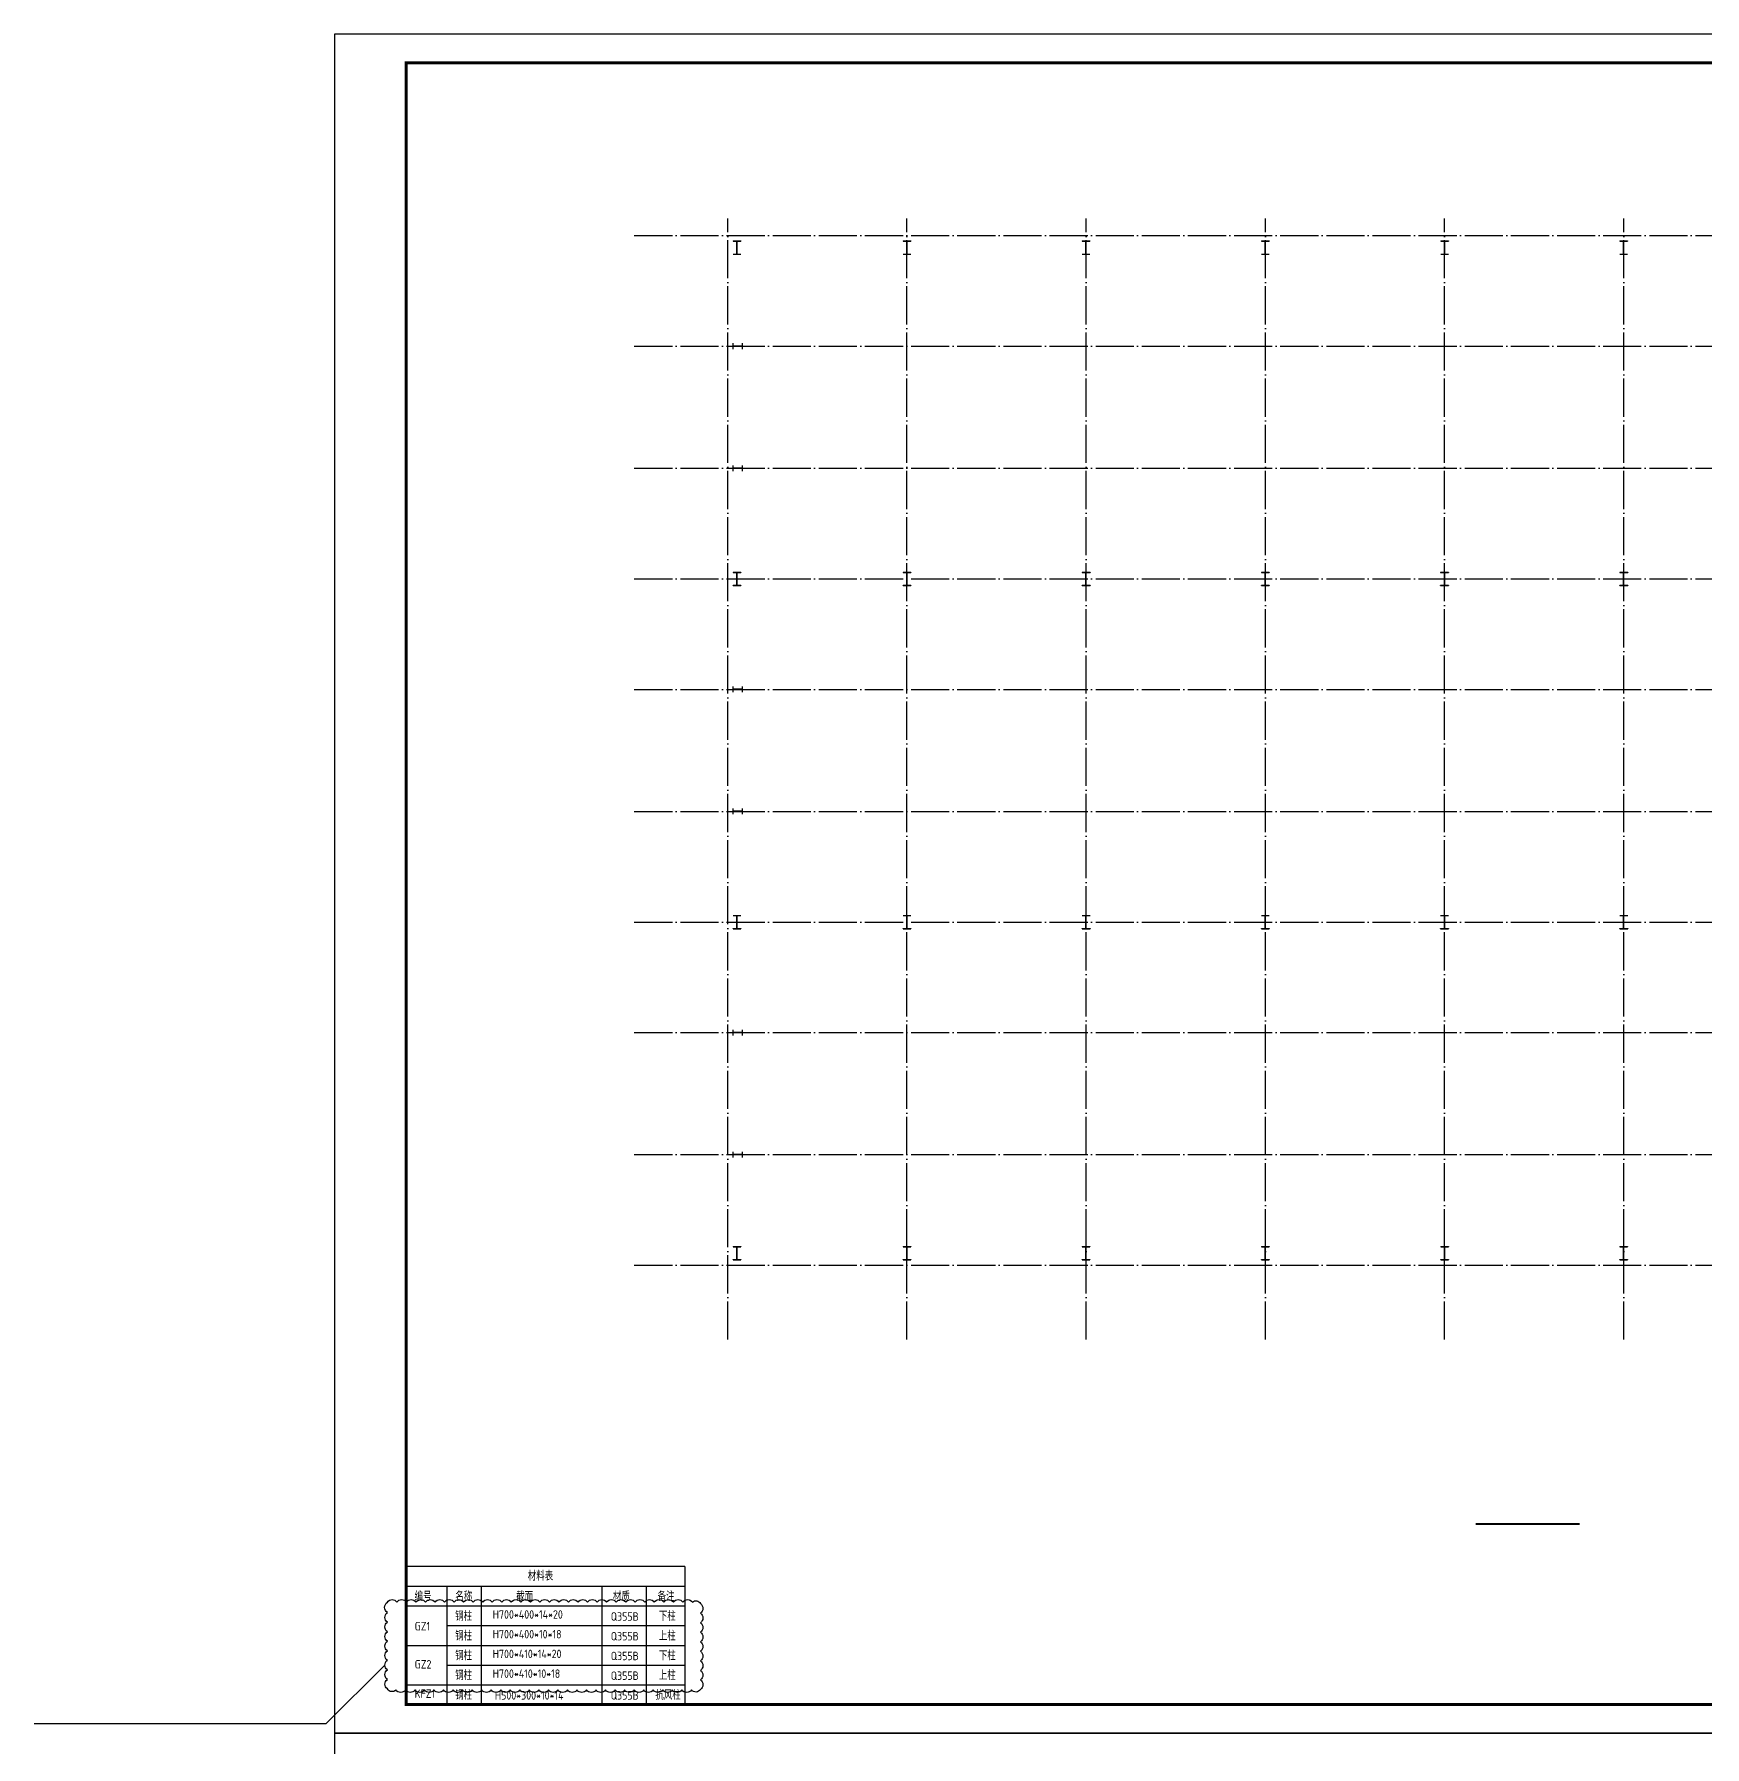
# Model space of a CAD drawing. Extents: x 95752 to 843522, y -411933 to 75567.
# Drawn here: x 272169 to 359790, y -14245 to 75567 of the extents above; entities that cross this region are included whole.
import ezdxf

# ---------------------------------------------------------------- set-up
doc = ezdxf.new("R2010")
doc.units = 0
doc.header["$LTSCALE"] = 1000
doc.header["$MEASUREMENT"] = 0
doc.linetypes.add('DOTE', pattern=[2.42, 2, -0.2, 0.02, -0.2])
for name, color, linetype in [('C-粗线', 51, 'Continuous'), ('DIM_SYMB', 3, 'Continuous'), ('DOTE', 1, 'Continuous'), ('PUB_TAB', 7, 'Continuous'), ('PUB_TEXT', 7, 'Continuous'), ('PUB_TITLE', 4, 'Continuous'), ('修改说明', 190, 'Continuous')]:
    doc.layers.add(name, color=color, linetype=linetype)
doc.styles.get("Standard").update_dxf_attribs({"font": 'gbenor.shx', "bigfont": 'gbcbig.shx'})

# ---------------------------------------------------------------- blocks, each defined once
blk = doc.blocks.new('钢柱模板')
at = {"layer": 'C-粗线', "color": 6}
for p, q in [((-219552, -203263), (-219552, -203275)), ((-219552, -203263), (-219152, -203263)), ((-219552, -203263), (-219552, -203275)), ((-219552, -203263), (-219152, -203263)), ((-219552, -203275), (-219152, -203275)), ((-219552, -203275), (-219152, -203275)), ((-219361, -203283), (-219369, -203275)), ((-219361, -203283), (-219369, -203275)), ((-219361, -203951), (-219361, -203275)), ((-219361, -203951), (-219361, -203275)), ((-219343, -203283), (-219335, -203275)), ((-219343, -203951), (-219343, -203275)), ((-219343, -203283), (-219335, -203275)), ((-219343, -203951), (-219343, -203275)), ((-219152, -203263), (-219152, -203275)), ((-219152, -203263), (-219152, -203275)), ((-210632, -203263), (-210632, -203275)), ((-210632, -203263), (-210232, -203263)), ((-210632, -203263), (-210632, -203275)), ((-210632, -203263), (-210232, -203263)), ((-210632, -203275), (-210232, -203275)), ((-210632, -203275), (-210232, -203275)), ((-210441, -203283), (-210449, -203275)), ((-210441, -203283), (-210449, -203275)), ((-210441, -203951), (-210441, -203275)), ((-210441, -203951), (-210441, -203275)), ((-210423, -203283), (-210415, -203275)), ((-210423, -203951), (-210423, -203275)), ((-210423, -203283), (-210415, -203275)), ((-210423, -203951), (-210423, -203275)), ((-210232, -203263), (-210232, -203275)), ((-210232, -203263), (-210232, -203275)), ((-201232, -203263), (-201232, -203275)), ((-201232, -203263), (-200832, -203263)), ((-201232, -203263), (-201232, -203275)), ((-201232, -203263), (-200832, -203263)), ((-201232, -203275), (-200832, -203275)), ((-201232, -203275), (-200832, -203275)), ((-201041, -203283), (-201049, -203275)), ((-201041, -203283), (-201049, -203275)), ((-201041, -203951), (-201041, -203275)), ((-201041, -203951), (-201041, -203275)), ((-201023, -203283), (-201015, -203275)), ((-201023, -203951), (-201023, -203275)), ((-201023, -203283), (-201015, -203275)), ((-201023, -203951), (-201023, -203275)), ((-200832, -203263), (-200832, -203275)), ((-200832, -203263), (-200832, -203275)), ((-191832, -203263), (-191832, -203275)), ((-191832, -203263), (-191432, -203263)), ((-191832, -203263), (-191832, -203275)), ((-191832, -203263), (-191432, -203263)), ((-191832, -203275), (-191432, -203275)), ((-191832, -203275), (-191432, -203275)), ((-191641, -203283), (-191649, -203275)), ((-191641, -203283), (-191649, -203275)), ((-191641, -203951), (-191641, -203275)), ((-191641, -203951), (-191641, -203275)), ((-191623, -203283), (-191615, -203275)), ((-191623, -203951), (-191623, -203275)), ((-191623, -203283), (-191615, -203275)), ((-191623, -203951), (-191623, -203275)), ((-191432, -203263), (-191432, -203275)), ((-191432, -203263), (-191432, -203275)), ((-182432, -203263), (-182432, -203275)), ((-182432, -203263), (-182032, -203263)), ((-182432, -203263), (-182432, -203275)), ((-182432, -203263), (-182032, -203263)), ((-182432, -203275), (-182032, -203275)), ((-182432, -203275), (-182032, -203275)), ((-182241, -203283), (-182249, -203275)), ((-182241, -203283), (-182249, -203275)), ((-182241, -203951), (-182241, -203275)), ((-182241, -203951), (-182241, -203275)), ((-182223, -203283), (-182215, -203275)), ((-182223, -203951), (-182223, -203275)), ((-182223, -203283), (-182215, -203275)), ((-182223, -203951), (-182223, -203275)), ((-182032, -203263), (-182032, -203275)), ((-182032, -203263), (-182032, -203275)), ((-173032, -203263), (-173032, -203275)), ((-173032, -203263), (-172632, -203263)), ((-173032, -203263), (-173032, -203275)), ((-173032, -203263), (-172632, -203263)), ((-173032, -203275), (-172632, -203275)), ((-173032, -203275), (-172632, -203275)), ((-172841, -203283), (-172849, -203275)), ((-172841, -203283), (-172849, -203275)), ((-172841, -203951), (-172841, -203275)), ((-172841, -203951), (-172841, -203275)), ((-172823, -203283), (-172815, -203275)), ((-172823, -203951), (-172823, -203275)), ((-172823, -203283), (-172815, -203275)), ((-172823, -203951), (-172823, -203275)), ((-172632, -203263), (-172632, -203275)), ((-172632, -203263), (-172632, -203275)), ((-219552, -203963), (-219552, -203951)), ((-219552, -203951), (-219152, -203951)), ((-219552, -203963), (-219552, -203951)), ((-219552, -203951), (-219152, -203951)), ((-219552, -203963), (-219152, -203963)), ((-219552, -203963), (-219152, -203963)), ((-219361, -203943), (-219369, -203951)), ((-219361, -203943), (-219369, -203951)), ((-219343, -203943), (-219335, -203951)), ((-219343, -203943), (-219335, -203951)), ((-219152, -203951), (-219152, -203963)), ((-219152, -203951), (-219152, -203963)), ((-210632, -203963), (-210632, -203951)), ((-210632, -203951), (-210232, -203951)), ((-210632, -203963), (-210632, -203951)), ((-210632, -203951), (-210232, -203951)), ((-210632, -203963), (-210232, -203963)), ((-210632, -203963), (-210232, -203963)), ((-210441, -203943), (-210449, -203951)), ((-210441, -203943), (-210449, -203951)), ((-210423, -203943), (-210415, -203951)), ((-210423, -203943), (-210415, -203951)), ((-210232, -203951), (-210232, -203963)), ((-210232, -203951), (-210232, -203963)), ((-201232, -203963), (-201232, -203951)), ((-201232, -203951), (-200832, -203951)), ((-201232, -203963), (-201232, -203951)), ((-201232, -203951), (-200832, -203951)), ((-201232, -203963), (-200832, -203963)), ((-201232, -203963), (-200832, -203963)), ((-201041, -203943), (-201049, -203951)), ((-201041, -203943), (-201049, -203951)), ((-201023, -203943), (-201015, -203951)), ((-201023, -203943), (-201015, -203951)), ((-200832, -203951), (-200832, -203963)), ((-200832, -203951), (-200832, -203963)), ((-191832, -203963), (-191832, -203951)), ((-191832, -203951), (-191432, -203951)), ((-191832, -203963), (-191832, -203951)), ((-191832, -203951), (-191432, -203951)), ((-191832, -203963), (-191432, -203963)), ((-191832, -203963), (-191432, -203963)), ((-191641, -203943), (-191649, -203951)), ((-191641, -203943), (-191649, -203951)), ((-191623, -203943), (-191615, -203951)), ((-191623, -203943), (-191615, -203951)), ((-191432, -203951), (-191432, -203963)), ((-191432, -203951), (-191432, -203963)), ((-182432, -203963), (-182432, -203951)), ((-182432, -203951), (-182032, -203951)), ((-182432, -203963), (-182432, -203951)), ((-182432, -203951), (-182032, -203951)), ((-182432, -203963), (-182032, -203963)), ((-182432, -203963), (-182032, -203963)), ((-182241, -203943), (-182249, -203951)), ((-182241, -203943), (-182249, -203951)), ((-182223, -203943), (-182215, -203951)), ((-182223, -203943), (-182215, -203951)), ((-182032, -203951), (-182032, -203963)), ((-182032, -203951), (-182032, -203963)), ((-173032, -203963), (-173032, -203951)), ((-173032, -203951), (-172632, -203951)), ((-173032, -203963), (-173032, -203951)), ((-173032, -203951), (-172632, -203951)), ((-173032, -203963), (-172632, -203963)), ((-173032, -203963), (-172632, -203963)), ((-172841, -203943), (-172849, -203951)), ((-172841, -203943), (-172849, -203951)), ((-172823, -203943), (-172815, -203951)), ((-172823, -203943), (-172815, -203951)), ((-172632, -203951), (-172632, -203963)), ((-172632, -203951), (-172632, -203963)), ((-219552, -208633), (-219540, -208633)), ((-219552, -208933), (-219552, -208633)), ((-219552, -208633), (-219540, -208633)), ((-219552, -208933), (-219552, -208633)), ((-219552, -208933), (-219540, -208933)), ((-219552, -208933), (-219540, -208933)), ((-219540, -208933), (-219540, -208633)), ((-219540, -208933), (-219540, -208633)), ((-219532, -208774), (-219540, -208766)), ((-219532, -208774), (-219540, -208766)), ((-219064, -208774), (-219540, -208774)), ((-219064, -208774), (-219540, -208774)), ((-219532, -208792), (-219540, -208800)), ((-219064, -208792), (-219540, -208792)), ((-219532, -208792), (-219540, -208800)), ((-219064, -208792), (-219540, -208792)), ((-219072, -208774), (-219064, -208766)), ((-219072, -208774), (-219064, -208766)), ((-219072, -208792), (-219064, -208800)), ((-219072, -208792), (-219064, -208800)), ((-219064, -208633), (-219052, -208633)), ((-219064, -208933), (-219064, -208633)), ((-219064, -208633), (-219052, -208633)), ((-219064, -208933), (-219064, -208633)), ((-219052, -208933), (-219064, -208933)), ((-219052, -208933), (-219064, -208933)), ((-219052, -208933), (-219052, -208633)), ((-219052, -208933), (-219052, -208633)), ((-219552, -215033), (-219540, -215033)), ((-219552, -215333), (-219552, -215033)), ((-219552, -215033), (-219540, -215033)), ((-219552, -215333), (-219552, -215033)), ((-219552, -215333), (-219540, -215333)), ((-219552, -215333), (-219540, -215333)), ((-219540, -215333), (-219540, -215033)), ((-219540, -215333), (-219540, -215033)), ((-219532, -215174), (-219540, -215166)), ((-219532, -215174), (-219540, -215166)), ((-219064, -215174), (-219540, -215174)), ((-219064, -215174), (-219540, -215174)), ((-219532, -215192), (-219540, -215200)), ((-219064, -215192), (-219540, -215192)), ((-219532, -215192), (-219540, -215200)), ((-219064, -215192), (-219540, -215192)), ((-219072, -215174), (-219064, -215166)), ((-219072, -215174), (-219064, -215166)), ((-219072, -215192), (-219064, -215200)), ((-219072, -215192), (-219064, -215200)), ((-219064, -215033), (-219052, -215033)), ((-219064, -215333), (-219064, -215033)), ((-219064, -215033), (-219052, -215033)), ((-219064, -215333), (-219064, -215033)), ((-219052, -215333), (-219064, -215333)), ((-219052, -215333), (-219064, -215333)), ((-219052, -215333), (-219052, -215033)), ((-219052, -215333), (-219052, -215033)), ((-219552, -220633), (-219552, -220645)), ((-219552, -220633), (-219152, -220633)), ((-219552, -220633), (-219552, -220645)), ((-219552, -220633), (-219152, -220633)), ((-219552, -220645), (-219152, -220645)), ((-219552, -220645), (-219152, -220645)), ((-219361, -220653), (-219369, -220645)), ((-219361, -220653), (-219369, -220645)), ((-219361, -221321), (-219361, -220645)), ((-219361, -221321), (-219361, -220645)), ((-219343, -220653), (-219335, -220645)), ((-219343, -221321), (-219343, -220645)), ((-219343, -220653), (-219335, -220645)), ((-219343, -221321), (-219343, -220645)), ((-219152, -220633), (-219152, -220645)), ((-219152, -220633), (-219152, -220645)), ((-210637, -220633), (-210637, -220645)), ((-210637, -220633), (-210227, -220633)), ((-210637, -220633), (-210637, -220645)), ((-210637, -220633), (-210227, -220633)), ((-210637, -220645), (-210227, -220645)), ((-210637, -220645), (-210227, -220645)), ((-210441, -220653), (-210449, -220645)), ((-210441, -220653), (-210449, -220645)), ((-210441, -221321), (-210441, -220645)), ((-210441, -221321), (-210441, -220645)), ((-210423, -220653), (-210415, -220645)), ((-210423, -221321), (-210423, -220645)), ((-210423, -220653), (-210415, -220645)), ((-210423, -221321), (-210423, -220645)), ((-210227, -220633), (-210227, -220645)), ((-210227, -220633), (-210227, -220645)), ((-201237, -220633), (-201237, -220645)), ((-201237, -220633), (-200827, -220633)), ((-201237, -220633), (-201237, -220645)), ((-201237, -220633), (-200827, -220633)), ((-201237, -220645), (-200827, -220645)), ((-201237, -220645), (-200827, -220645)), ((-201041, -220653), (-201049, -220645)), ((-201041, -220653), (-201049, -220645)), ((-201041, -221321), (-201041, -220645)), ((-201041, -221321), (-201041, -220645)), ((-201023, -220653), (-201015, -220645)), ((-201023, -221321), (-201023, -220645)), ((-201023, -220653), (-201015, -220645)), ((-201023, -221321), (-201023, -220645)), ((-200827, -220633), (-200827, -220645)), ((-200827, -220633), (-200827, -220645)), ((-191837, -220633), (-191837, -220645)), ((-191837, -220633), (-191427, -220633)), ((-191837, -220633), (-191837, -220645)), ((-191837, -220633), (-191427, -220633)), ((-191837, -220645), (-191427, -220645)), ((-191837, -220645), (-191427, -220645)), ((-191641, -220653), (-191649, -220645)), ((-191641, -220653), (-191649, -220645)), ((-191641, -221321), (-191641, -220645)), ((-191641, -221321), (-191641, -220645)), ((-191623, -220653), (-191615, -220645)), ((-191623, -221321), (-191623, -220645)), ((-191623, -220653), (-191615, -220645)), ((-191623, -221321), (-191623, -220645)), ((-191427, -220633), (-191427, -220645)), ((-191427, -220633), (-191427, -220645)), ((-182437, -220633), (-182437, -220645)), ((-182437, -220633), (-182027, -220633)), ((-182437, -220633), (-182437, -220645)), ((-182437, -220633), (-182027, -220633)), ((-182437, -220645), (-182027, -220645)), ((-182437, -220645), (-182027, -220645)), ((-182241, -220653), (-182249, -220645)), ((-182241, -220653), (-182249, -220645)), ((-182241, -221321), (-182241, -220645)), ((-182241, -221321), (-182241, -220645)), ((-182223, -221321), (-182223, -220645)), ((-182223, -220653), (-182215, -220645)), ((-182223, -221321), (-182223, -220645)), ((-182223, -220653), (-182215, -220645)), ((-182027, -220633), (-182027, -220645)), ((-182027, -220633), (-182027, -220645)), ((-173037, -220633), (-173037, -220645)), ((-173037, -220633), (-172627, -220633)), ((-173037, -220633), (-173037, -220645)), ((-173037, -220633), (-172627, -220633)), ((-173037, -220645), (-172627, -220645)), ((-173037, -220645), (-172627, -220645)), ((-172841, -220653), (-172849, -220645)), ((-172841, -220653), (-172849, -220645)), ((-172841, -221321), (-172841, -220645)), ((-172841, -221321), (-172841, -220645)), ((-172823, -220653), (-172815, -220645)), ((-172823, -221321), (-172823, -220645)), ((-172823, -220653), (-172815, -220645)), ((-172823, -221321), (-172823, -220645)), ((-172627, -220633), (-172627, -220645)), ((-172627, -220633), (-172627, -220645)), ((-219552, -221333), (-219552, -221321)), ((-219552, -221321), (-219152, -221321)), ((-219552, -221333), (-219552, -221321)), ((-219552, -221321), (-219152, -221321)), ((-219552, -221333), (-219152, -221333)), ((-219552, -221333), (-219152, -221333)), ((-219361, -221313), (-219369, -221321)), ((-219361, -221313), (-219369, -221321)), ((-219343, -221313), (-219335, -221321)), ((-219343, -221313), (-219335, -221321)), ((-219152, -221321), (-219152, -221333)), ((-219152, -221321), (-219152, -221333)), ((-210637, -221333), (-210637, -221321)), ((-210637, -221321), (-210227, -221321)), ((-210637, -221333), (-210637, -221321)), ((-210637, -221321), (-210227, -221321)), ((-210637, -221333), (-210227, -221333)), ((-210637, -221333), (-210227, -221333)), ((-210441, -221313), (-210449, -221321)), ((-210441, -221313), (-210449, -221321)), ((-210423, -221313), (-210415, -221321)), ((-210423, -221313), (-210415, -221321)), ((-210227, -221321), (-210227, -221333)), ((-210227, -221321), (-210227, -221333)), ((-201237, -221333), (-201237, -221321)), ((-201237, -221321), (-200827, -221321)), ((-201237, -221333), (-201237, -221321)), ((-201237, -221321), (-200827, -221321)), ((-201237, -221333), (-200827, -221333)), ((-201237, -221333), (-200827, -221333)), ((-201041, -221313), (-201049, -221321)), ((-201041, -221313), (-201049, -221321)), ((-201023, -221313), (-201015, -221321)), ((-201023, -221313), (-201015, -221321)), ((-200827, -221321), (-200827, -221333)), ((-200827, -221321), (-200827, -221333)), ((-191837, -221333), (-191837, -221321)), ((-191837, -221321), (-191427, -221321)), ((-191837, -221333), (-191837, -221321)), ((-191837, -221321), (-191427, -221321)), ((-191837, -221333), (-191427, -221333)), ((-191837, -221333), (-191427, -221333)), ((-191641, -221313), (-191649, -221321)), ((-191641, -221313), (-191649, -221321)), ((-191623, -221313), (-191615, -221321)), ((-191623, -221313), (-191615, -221321)), ((-191427, -221321), (-191427, -221333)), ((-191427, -221321), (-191427, -221333)), ((-182437, -221333), (-182437, -221321)), ((-182437, -221321), (-182027, -221321)), ((-182437, -221333), (-182437, -221321)), ((-182437, -221321), (-182027, -221321)), ((-182437, -221333), (-182027, -221333)), ((-182437, -221333), (-182027, -221333)), ((-182241, -221313), (-182249, -221321)), ((-182241, -221313), (-182249, -221321)), ((-182223, -221313), (-182215, -221321)), ((-182223, -221313), (-182215, -221321)), ((-182027, -221321), (-182027, -221333)), ((-182027, -221321), (-182027, -221333)), ((-173037, -221333), (-173037, -221321)), ((-173037, -221321), (-172627, -221321)), ((-173037, -221333), (-173037, -221321)), ((-173037, -221321), (-172627, -221321)), ((-173037, -221333), (-172627, -221333)), ((-173037, -221333), (-172627, -221333)), ((-172841, -221313), (-172849, -221321)), ((-172841, -221313), (-172849, -221321)), ((-172823, -221313), (-172815, -221321)), ((-172823, -221313), (-172815, -221321)), ((-172627, -221321), (-172627, -221333)), ((-172627, -221321), (-172627, -221333)), ((-219552, -226933), (-219552, -226633)), ((-219552, -226633), (-219540, -226633)), ((-219552, -226933), (-219552, -226633)), ((-219552, -226633), (-219540, -226633)), ((-219552, -226933), (-219552, -226633)), ((-219552, -226633), (-219540, -226633)), ((-219552, -226933), (-219552, -226633)), ((-219552, -226633), (-219540, -226633)), ((-219552, -226933), (-219540, -226933)), ((-219552, -226933), (-219540, -226933)), ((-219552, -226933), (-219540, -226933)), ((-219552, -226933), (-219540, -226933)), ((-219540, -226933), (-219540, -226633)), ((-219540, -226933), (-219540, -226633)), ((-219540, -226933), (-219540, -226633)), ((-219540, -226933), (-219540, -226633)), ((-219532, -226774), (-219540, -226766)), ((-219532, -226774), (-219540, -226766)), ((-219532, -226774), (-219540, -226766)), ((-219532, -226774), (-219540, -226766)), ((-219064, -226774), (-219540, -226774)), ((-219064, -226774), (-219540, -226774)), ((-219064, -226774), (-219540, -226774)), ((-219064, -226774), (-219540, -226774)), ((-219064, -226792), (-219540, -226792)), ((-219532, -226792), (-219540, -226800)), ((-219064, -226792), (-219540, -226792)), ((-219532, -226792), (-219540, -226800)), ((-219064, -226792), (-219540, -226792)), ((-219532, -226792), (-219540, -226800)), ((-219064, -226792), (-219540, -226792)), ((-219532, -226792), (-219540, -226800)), ((-219072, -226774), (-219064, -226766)), ((-219072, -226774), (-219064, -226766)), ((-219072, -226774), (-219064, -226766)), ((-219072, -226774), (-219064, -226766)), ((-219072, -226792), (-219064, -226800)), ((-219072, -226792), (-219064, -226800)), ((-219072, -226792), (-219064, -226800)), ((-219072, -226792), (-219064, -226800)), ((-219064, -226933), (-219064, -226633)), ((-219064, -226633), (-219052, -226633)), ((-219064, -226933), (-219064, -226633)), ((-219064, -226633), (-219052, -226633)), ((-219064, -226933), (-219064, -226633)), ((-219064, -226633), (-219052, -226633)), ((-219064, -226933), (-219064, -226633)), ((-219064, -226633), (-219052, -226633)), ((-219052, -226933), (-219064, -226933)), ((-219052, -226933), (-219064, -226933)), ((-219052, -226933), (-219064, -226933)), ((-219052, -226933), (-219064, -226933)), ((-219052, -226933), (-219052, -226633)), ((-219052, -226933), (-219052, -226633)), ((-219052, -226933), (-219052, -226633)), ((-219052, -226933), (-219052, -226633)), ((-219552, -233033), (-219540, -233033)), ((-219552, -233333), (-219552, -233033)), ((-219552, -233033), (-219540, -233033)), ((-219552, -233333), (-219552, -233033)), ((-219552, -233033), (-219540, -233033)), ((-219552, -233333), (-219552, -233033)), ((-219552, -233033), (-219540, -233033)), ((-219552, -233333), (-219552, -233033)), ((-219552, -233333), (-219540, -233333)), ((-219552, -233333), (-219540, -233333)), ((-219552, -233333), (-219540, -233333)), ((-219552, -233333), (-219540, -233333)), ((-219540, -233333), (-219540, -233033)), ((-219540, -233333), (-219540, -233033)), ((-219540, -233333), (-219540, -233033)), ((-219540, -233333), (-219540, -233033)), ((-219532, -233174), (-219540, -233166)), ((-219532, -233174), (-219540, -233166)), ((-219532, -233174), (-219540, -233166)), ((-219532, -233174), (-219540, -233166)), ((-219064, -233174), (-219540, -233174)), ((-219064, -233174), (-219540, -233174)), ((-219064, -233174), (-219540, -233174)), ((-219064, -233174), (-219540, -233174)), ((-219532, -233192), (-219540, -233200)), ((-219064, -233192), (-219540, -233192)), ((-219532, -233192), (-219540, -233200)), ((-219064, -233192), (-219540, -233192)), ((-219532, -233192), (-219540, -233200)), ((-219064, -233192), (-219540, -233192)), ((-219532, -233192), (-219540, -233200)), ((-219064, -233192), (-219540, -233192)), ((-219072, -233174), (-219064, -233166)), ((-219072, -233174), (-219064, -233166)), ((-219072, -233174), (-219064, -233166)), ((-219072, -233174), (-219064, -233166)), ((-219072, -233192), (-219064, -233200)), ((-219072, -233192), (-219064, -233200)), ((-219072, -233192), (-219064, -233200)), ((-219072, -233192), (-219064, -233200)), ((-219064, -233033), (-219052, -233033)), ((-219064, -233333), (-219064, -233033)), ((-219064, -233033), (-219052, -233033)), ((-219064, -233333), (-219064, -233033)), ((-219064, -233033), (-219052, -233033)), ((-219064, -233333), (-219064, -233033)), ((-219064, -233033), (-219052, -233033)), ((-219064, -233333), (-219064, -233033)), ((-219052, -233333), (-219064, -233333)), ((-219052, -233333), (-219064, -233333)), ((-219052, -233333), (-219064, -233333)), ((-219052, -233333), (-219064, -233333)), ((-219052, -233333), (-219052, -233033)), ((-219052, -233333), (-219052, -233033)), ((-219052, -233333), (-219052, -233033)), ((-219052, -233333), (-219052, -233033)), ((-219552, -238633), (-219552, -238645)), ((-219552, -238633), (-219152, -238633)), ((-219552, -238633), (-219552, -238645)), ((-219552, -238633), (-219152, -238633)), ((-219552, -238645), (-219152, -238645)), ((-219552, -238645), (-219152, -238645)), ((-219361, -238653), (-219369, -238645)), ((-219361, -238653), (-219369, -238645)), ((-219361, -239321), (-219361, -238645)), ((-219361, -239321), (-219361, -238645)), ((-219343, -238653), (-219335, -238645)), ((-219343, -239321), (-219343, -238645)), ((-219343, -238653), (-219335, -238645)), ((-219343, -239321), (-219343, -238645)), ((-219152, -238633), (-219152, -238645)), ((-219152, -238633), (-219152, -238645)), ((-210637, -238633), (-210637, -238645)), ((-210637, -238633), (-210227, -238633)), ((-210637, -238633), (-210637, -238645)), ((-210637, -238633), (-210227, -238633)), ((-210637, -238645), (-210227, -238645)), ((-210637, -238645), (-210227, -238645)), ((-210441, -238653), (-210449, -238645)), ((-210441, -238653), (-210449, -238645)), ((-210441, -239321), (-210441, -238645)), ((-210441, -239321), (-210441, -238645)), ((-210423, -238653), (-210415, -238645)), ((-210423, -239321), (-210423, -238645)), ((-210423, -238653), (-210415, -238645)), ((-210423, -239321), (-210423, -238645)), ((-210227, -238633), (-210227, -238645)), ((-210227, -238633), (-210227, -238645)), ((-201237, -238633), (-201237, -238645)), ((-201237, -238633), (-200827, -238633)), ((-201237, -238633), (-201237, -238645)), ((-201237, -238633), (-200827, -238633)), ((-201237, -238645), (-200827, -238645)), ((-201237, -238645), (-200827, -238645)), ((-201041, -238653), (-201049, -238645)), ((-201041, -238653), (-201049, -238645)), ((-201041, -239321), (-201041, -238645)), ((-201041, -239321), (-201041, -238645)), ((-201023, -238653), (-201015, -238645)), ((-201023, -239321), (-201023, -238645)), ((-201023, -238653), (-201015, -238645)), ((-201023, -239321), (-201023, -238645)), ((-200827, -238633), (-200827, -238645)), ((-200827, -238633), (-200827, -238645)), ((-191837, -238633), (-191837, -238645)), ((-191837, -238633), (-191427, -238633)), ((-191837, -238633), (-191837, -238645)), ((-191837, -238633), (-191427, -238633)), ((-191837, -238645), (-191427, -238645)), ((-191837, -238645), (-191427, -238645)), ((-191641, -238653), (-191649, -238645)), ((-191641, -238653), (-191649, -238645)), ((-191641, -239321), (-191641, -238645)), ((-191641, -239321), (-191641, -238645)), ((-191623, -238653), (-191615, -238645)), ((-191623, -239321), (-191623, -238645)), ((-191623, -238653), (-191615, -238645)), ((-191623, -239321), (-191623, -238645)), ((-191427, -238633), (-191427, -238645)), ((-191427, -238633), (-191427, -238645)), ((-182437, -238633), (-182437, -238645)), ((-182437, -238633), (-182027, -238633)), ((-182437, -238633), (-182437, -238645)), ((-182437, -238633), (-182027, -238633)), ((-182437, -238645), (-182027, -238645)), ((-182437, -238645), (-182027, -238645)), ((-182241, -238653), (-182249, -238645)), ((-182241, -238653), (-182249, -238645)), ((-182241, -239321), (-182241, -238645)), ((-182241, -239321), (-182241, -238645)), ((-182223, -238653), (-182215, -238645)), ((-182223, -239321), (-182223, -238645)), ((-182223, -238653), (-182215, -238645)), ((-182223, -239321), (-182223, -238645)), ((-182027, -238633), (-182027, -238645)), ((-182027, -238633), (-182027, -238645)), ((-173037, -238633), (-173037, -238645)), ((-173037, -238633), (-172627, -238633)), ((-173037, -238633), (-173037, -238645)), ((-173037, -238633), (-172627, -238633)), ((-173037, -238645), (-172627, -238645)), ((-173037, -238645), (-172627, -238645)), ((-172841, -238653), (-172849, -238645)), ((-172841, -238653), (-172849, -238645)), ((-172841, -239321), (-172841, -238645)), ((-172841, -239321), (-172841, -238645)), ((-172823, -238653), (-172815, -238645)), ((-172823, -239321), (-172823, -238645)), ((-172823, -238653), (-172815, -238645)), ((-172823, -239321), (-172823, -238645)), ((-172627, -238633), (-172627, -238645)), ((-172627, -238633), (-172627, -238645)), ((-219552, -239333), (-219552, -239321)), ((-219552, -239321), (-219152, -239321)), ((-219552, -239333), (-219552, -239321)), ((-219552, -239321), (-219152, -239321)), ((-219552, -239333), (-219152, -239333)), ((-219552, -239333), (-219152, -239333)), ((-219361, -239313), (-219369, -239321)), ((-219361, -239313), (-219369, -239321)), ((-219343, -239313), (-219335, -239321)), ((-219343, -239313), (-219335, -239321)), ((-219152, -239321), (-219152, -239333)), ((-219152, -239321), (-219152, -239333)), ((-210637, -239333), (-210637, -239321)), ((-210637, -239321), (-210227, -239321)), ((-210637, -239333), (-210637, -239321)), ((-210637, -239321), (-210227, -239321)), ((-210637, -239333), (-210227, -239333)), ((-210637, -239333), (-210227, -239333)), ((-210441, -239313), (-210449, -239321)), ((-210441, -239313), (-210449, -239321)), ((-210423, -239313), (-210415, -239321)), ((-210423, -239313), (-210415, -239321)), ((-210227, -239321), (-210227, -239333)), ((-210227, -239321), (-210227, -239333)), ((-201237, -239333), (-201237, -239321)), ((-201237, -239321), (-200827, -239321)), ((-201237, -239333), (-201237, -239321)), ((-201237, -239321), (-200827, -239321)), ((-201237, -239333), (-200827, -239333)), ((-201237, -239333), (-200827, -239333)), ((-201041, -239313), (-201049, -239321)), ((-201041, -239313), (-201049, -239321)), ((-201023, -239313), (-201015, -239321)), ((-201023, -239313), (-201015, -239321)), ((-200827, -239321), (-200827, -239333)), ((-200827, -239321), (-200827, -239333)), ((-191837, -239333), (-191837, -239321)), ((-191837, -239321), (-191427, -239321)), ((-191837, -239333), (-191837, -239321)), ((-191837, -239321), (-191427, -239321)), ((-191837, -239333), (-191427, -239333)), ((-191837, -239333), (-191427, -239333)), ((-191641, -239313), (-191649, -239321)), ((-191641, -239313), (-191649, -239321)), ((-191623, -239313), (-191615, -239321)), ((-191623, -239313), (-191615, -239321)), ((-191427, -239321), (-191427, -239333)), ((-191427, -239321), (-191427, -239333)), ((-182437, -239333), (-182437, -239321)), ((-182437, -239321), (-182027, -239321)), ((-182437, -239333), (-182437, -239321)), ((-182437, -239321), (-182027, -239321)), ((-182437, -239333), (-182027, -239333)), ((-182437, -239333), (-182027, -239333)), ((-182241, -239313), (-182249, -239321)), ((-182241, -239313), (-182249, -239321)), ((-182223, -239313), (-182215, -239321)), ((-182223, -239313), (-182215, -239321)), ((-182027, -239321), (-182027, -239333)), ((-182027, -239321), (-182027, -239333)), ((-173037, -239333), (-173037, -239321)), ((-173037, -239321), (-172627, -239321)), ((-173037, -239333), (-173037, -239321)), ((-173037, -239321), (-172627, -239321)), ((-173037, -239333), (-172627, -239333)), ((-173037, -239333), (-172627, -239333)), ((-172841, -239313), (-172849, -239321)), ((-172841, -239313), (-172849, -239321)), ((-172823, -239313), (-172815, -239321)), ((-172823, -239313), (-172815, -239321)), ((-172627, -239321), (-172627, -239333)), ((-172627, -239321), (-172627, -239333)), ((-219552, -244633), (-219540, -244633)), ((-219552, -244933), (-219552, -244633)), ((-219552, -244633), (-219540, -244633)), ((-219552, -244933), (-219552, -244633)), ((-219552, -244633), (-219540, -244633)), ((-219552, -244933), (-219552, -244633)), ((-219552, -244633), (-219540, -244633)), ((-219552, -244933), (-219552, -244633)), ((-219552, -244933), (-219540, -244933)), ((-219552, -244933), (-219540, -244933)), ((-219552, -244933), (-219540, -244933)), ((-219552, -244933), (-219540, -244933)), ((-219540, -244933), (-219540, -244633)), ((-219540, -244933), (-219540, -244633)), ((-219540, -244933), (-219540, -244633)), ((-219540, -244933), (-219540, -244633)), ((-219532, -244774), (-219540, -244766)), ((-219532, -244774), (-219540, -244766)), ((-219532, -244774), (-219540, -244766)), ((-219532, -244774), (-219540, -244766)), ((-219064, -244774), (-219540, -244774)), ((-219064, -244774), (-219540, -244774)), ((-219064, -244774), (-219540, -244774)), ((-219064, -244774), (-219540, -244774)), ((-219532, -244792), (-219540, -244800)), ((-219064, -244792), (-219540, -244792)), ((-219532, -244792), (-219540, -244800)), ((-219064, -244792), (-219540, -244792)), ((-219532, -244792), (-219540, -244800)), ((-219064, -244792), (-219540, -244792)), ((-219532, -244792), (-219540, -244800)), ((-219064, -244792), (-219540, -244792)), ((-219072, -244774), (-219064, -244766)), ((-219072, -244774), (-219064, -244766)), ((-219072, -244774), (-219064, -244766)), ((-219072, -244774), (-219064, -244766)), ((-219072, -244792), (-219064, -244800)), ((-219072, -244792), (-219064, -244800)), ((-219072, -244792), (-219064, -244800)), ((-219072, -244792), (-219064, -244800)), ((-219064, -244633), (-219052, -244633)), ((-219064, -244933), (-219064, -244633)), ((-219064, -244633), (-219052, -244633)), ((-219064, -244933), (-219064, -244633)), ((-219064, -244633), (-219052, -244633)), ((-219064, -244933), (-219064, -244633)), ((-219064, -244633), (-219052, -244633)), ((-219064, -244933), (-219064, -244633)), ((-219052, -244933), (-219064, -244933)), ((-219052, -244933), (-219064, -244933)), ((-219052, -244933), (-219064, -244933)), ((-219052, -244933), (-219064, -244933)), ((-219052, -244933), (-219052, -244633)), ((-219052, -244933), (-219052, -244633)), ((-219052, -244933), (-219052, -244633)), ((-219052, -244933), (-219052, -244633)), ((-219552, -251033), (-219540, -251033)), ((-219552, -251333), (-219552, -251033)), ((-219552, -251033), (-219540, -251033)), ((-219552, -251333), (-219552, -251033)), ((-219552, -251033), (-219540, -251033)), ((-219552, -251333), (-219552, -251033)), ((-219552, -251033), (-219540, -251033)), ((-219552, -251333), (-219552, -251033)), ((-219552, -251333), (-219540, -251333)), ((-219552, -251333), (-219540, -251333)), ((-219552, -251333), (-219540, -251333)), ((-219552, -251333), (-219540, -251333)), ((-219540, -251333), (-219540, -251033)), ((-219540, -251333), (-219540, -251033)), ((-219540, -251333), (-219540, -251033)), ((-219540, -251333), (-219540, -251033)), ((-219532, -251174), (-219540, -251166)), ((-219532, -251174), (-219540, -251166)), ((-219532, -251174), (-219540, -251166)), ((-219532, -251174), (-219540, -251166)), ((-219064, -251174), (-219540, -251174)), ((-219064, -251174), (-219540, -251174)), ((-219064, -251174), (-219540, -251174)), ((-219064, -251174), (-219540, -251174)), ((-219532, -251192), (-219540, -251200)), ((-219064, -251192), (-219540, -251192)), ((-219532, -251192), (-219540, -251200)), ((-219064, -251192), (-219540, -251192)), ((-219532, -251192), (-219540, -251200)), ((-219064, -251192), (-219540, -251192)), ((-219532, -251192), (-219540, -251200)), ((-219064, -251192), (-219540, -251192)), ((-219072, -251174), (-219064, -251166)), ((-219072, -251174), (-219064, -251166)), ((-219072, -251174), (-219064, -251166)), ((-219072, -251174), (-219064, -251166)), ((-219072, -251192), (-219064, -251200)), ((-219072, -251192), (-219064, -251200)), ((-219072, -251192), (-219064, -251200)), ((-219072, -251192), (-219064, -251200)), ((-219064, -251033), (-219052, -251033)), ((-219064, -251333), (-219064, -251033)), ((-219064, -251033), (-219052, -251033)), ((-219064, -251333), (-219064, -251033)), ((-219064, -251033), (-219052, -251033)), ((-219064, -251333), (-219064, -251033)), ((-219064, -251033), (-219052, -251033)), ((-219064, -251333), (-219064, -251033)), ((-219052, -251333), (-219064, -251333)), ((-219052, -251333), (-219064, -251333)), ((-219052, -251333), (-219064, -251333)), ((-219052, -251333), (-219064, -251333)), ((-219052, -251333), (-219052, -251033)), ((-219052, -251333), (-219052, -251033)), ((-219052, -251333), (-219052, -251033)), ((-219052, -251333), (-219052, -251033)), ((-219552, -256003), (-219552, -256015)), ((-219552, -256003), (-219152, -256003)), ((-219552, -256003), (-219552, -256015)), ((-219552, -256003), (-219152, -256003)), ((-219552, -256015), (-219152, -256015)), ((-219552, -256015), (-219152, -256015)), ((-219552, -256703), (-219552, -256691)), ((-219552, -256691), (-219152, -256691)), ((-219552, -256703), (-219552, -256691)), ((-219552, -256691), (-219152, -256691)), ((-219552, -256703), (-219152, -256703)), ((-219552, -256703), (-219152, -256703)), ((-219361, -256023), (-219369, -256015)), ((-219361, -256023), (-219369, -256015)), ((-219361, -256683), (-219369, -256691)), ((-219361, -256683), (-219369, -256691)), ((-219361, -256691), (-219361, -256015)), ((-219361, -256691), (-219361, -256015)), ((-219343, -256023), (-219335, -256015)), ((-219343, -256691), (-219343, -256015)), ((-219343, -256023), (-219335, -256015)), ((-219343, -256691), (-219343, -256015)), ((-219343, -256683), (-219335, -256691)), ((-219343, -256683), (-219335, -256691)), ((-219152, -256003), (-219152, -256015)), ((-219152, -256003), (-219152, -256015)), ((-219152, -256691), (-219152, -256703)), ((-219152, -256691), (-219152, -256703)), ((-210632, -256003), (-210632, -256015)), ((-210632, -256003), (-210232, -256003)), ((-210632, -256003), (-210632, -256015)), ((-210632, -256003), (-210232, -256003)), ((-210632, -256015), (-210232, -256015)), ((-210632, -256015), (-210232, -256015)), ((-210632, -256703), (-210632, -256691)), ((-210632, -256691), (-210232, -256691)), ((-210632, -256703), (-210632, -256691)), ((-210632, -256691), (-210232, -256691)), ((-210632, -256703), (-210232, -256703)), ((-210632, -256703), (-210232, -256703)), ((-210441, -256023), (-210449, -256015)), ((-210441, -256023), (-210449, -256015)), ((-210441, -256683), (-210449, -256691)), ((-210441, -256683), (-210449, -256691)), ((-210441, -256691), (-210441, -256015)), ((-210441, -256691), (-210441, -256015)), ((-210423, -256023), (-210415, -256015)), ((-210423, -256691), (-210423, -256015)), ((-210423, -256023), (-210415, -256015)), ((-210423, -256691), (-210423, -256015)), ((-210423, -256683), (-210415, -256691)), ((-210423, -256683), (-210415, -256691)), ((-210232, -256003), (-210232, -256015)), ((-210232, -256003), (-210232, -256015)), ((-210232, -256691), (-210232, -256703)), ((-210232, -256691), (-210232, -256703)), ((-201232, -256003), (-201232, -256015)), ((-201232, -256003), (-200832, -256003)), ((-201232, -256003), (-201232, -256015)), ((-201232, -256003), (-200832, -256003)), ((-201232, -256015), (-200832, -256015)), ((-201232, -256015), (-200832, -256015)), ((-201232, -256703), (-201232, -256691)), ((-201232, -256691), (-200832, -256691)), ((-201232, -256703), (-201232, -256691)), ((-201232, -256691), (-200832, -256691)), ((-201232, -256703), (-200832, -256703)), ((-201232, -256703), (-200832, -256703)), ((-201041, -256023), (-201049, -256015)), ((-201041, -256023), (-201049, -256015)), ((-201041, -256683), (-201049, -256691)), ((-201041, -256683), (-201049, -256691)), ((-201041, -256691), (-201041, -256015)), ((-201041, -256691), (-201041, -256015)), ((-201023, -256023), (-201015, -256015)), ((-201023, -256691), (-201023, -256015)), ((-201023, -256023), (-201015, -256015)), ((-201023, -256691), (-201023, -256015)), ((-201023, -256683), (-201015, -256691)), ((-201023, -256683), (-201015, -256691)), ((-200832, -256003), (-200832, -256015)), ((-200832, -256003), (-200832, -256015)), ((-200832, -256691), (-200832, -256703)), ((-200832, -256691), (-200832, -256703)), ((-191832, -256003), (-191832, -256015)), ((-191832, -256003), (-191432, -256003)), ((-191832, -256003), (-191832, -256015)), ((-191832, -256003), (-191432, -256003)), ((-191832, -256015), (-191432, -256015)), ((-191832, -256015), (-191432, -256015)), ((-191832, -256703), (-191832, -256691)), ((-191832, -256691), (-191432, -256691)), ((-191832, -256703), (-191832, -256691)), ((-191832, -256691), (-191432, -256691)), ((-191832, -256703), (-191432, -256703)), ((-191832, -256703), (-191432, -256703)), ((-191641, -256023), (-191649, -256015)), ((-191641, -256023), (-191649, -256015)), ((-191641, -256683), (-191649, -256691)), ((-191641, -256683), (-191649, -256691)), ((-191641, -256691), (-191641, -256015)), ((-191641, -256691), (-191641, -256015)), ((-191623, -256023), (-191615, -256015)), ((-191623, -256691), (-191623, -256015)), ((-191623, -256023), (-191615, -256015)), ((-191623, -256691), (-191623, -256015)), ((-191623, -256683), (-191615, -256691)), ((-191623, -256683), (-191615, -256691)), ((-191432, -256003), (-191432, -256015)), ((-191432, -256003), (-191432, -256015)), ((-191432, -256691), (-191432, -256703)), ((-191432, -256691), (-191432, -256703)), ((-182432, -256003), (-182432, -256015)), ((-182432, -256003), (-182032, -256003)), ((-182432, -256003), (-182432, -256015)), ((-182432, -256003), (-182032, -256003)), ((-182432, -256015), (-182032, -256015)), ((-182432, -256015), (-182032, -256015)), ((-182432, -256703), (-182432, -256691)), ((-182432, -256691), (-182032, -256691)), ((-182432, -256703), (-182432, -256691)), ((-182432, -256691), (-182032, -256691)), ((-182432, -256703), (-182032, -256703)), ((-182432, -256703), (-182032, -256703)), ((-182241, -256023), (-182249, -256015)), ((-182241, -256023), (-182249, -256015)), ((-182241, -256683), (-182249, -256691)), ((-182241, -256683), (-182249, -256691)), ((-182241, -256691), (-182241, -256015)), ((-182241, -256691), (-182241, -256015)), ((-182223, -256023), (-182215, -256015)), ((-182223, -256691), (-182223, -256015)), ((-182223, -256023), (-182215, -256015)), ((-182223, -256691), (-182223, -256015)), ((-182223, -256683), (-182215, -256691)), ((-182223, -256683), (-182215, -256691)), ((-182032, -256003), (-182032, -256015)), ((-182032, -256003), (-182032, -256015)), ((-182032, -256691), (-182032, -256703)), ((-182032, -256691), (-182032, -256703)), ((-173032, -256003), (-173032, -256015)), ((-173032, -256003), (-172632, -256003)), ((-173032, -256003), (-173032, -256015)), ((-173032, -256003), (-172632, -256003)), ((-173032, -256015), (-172632, -256015)), ((-173032, -256015), (-172632, -256015)), ((-173032, -256703), (-173032, -256691)), ((-173032, -256691), (-172632, -256691)), ((-173032, -256703), (-173032, -256691)), ((-173032, -256691), (-172632, -256691)), ((-173032, -256703), (-172632, -256703)), ((-173032, -256703), (-172632, -256703)), ((-172841, -256023), (-172849, -256015)), ((-172841, -256023), (-172849, -256015)), ((-172841, -256683), (-172849, -256691)), ((-172841, -256683), (-172849, -256691)), ((-172841, -256691), (-172841, -256015)), ((-172841, -256691), (-172841, -256015)), ((-172823, -256023), (-172815, -256015)), ((-172823, -256691), (-172823, -256015)), ((-172823, -256023), (-172815, -256015)), ((-172823, -256691), (-172823, -256015)), ((-172823, -256683), (-172815, -256691)), ((-172823, -256683), (-172815, -256691)), ((-172632, -256003), (-172632, -256015)), ((-172632, -256003), (-172632, -256015)), ((-172632, -256691), (-172632, -256703)), ((-172632, -256691), (-172632, -256703))]:
    blk.add_line(p, q, dxfattribs=at)
blk = doc.blocks.new('zw-02')
at = {"layer": 'DOTE', "linetype": 'DOTE'}
for p, q in [((308543, 4846), (308543, 63646)), ((317943, 4846), (317943, 63646)), ((327343, 4846), (327343, 63646)), ((336743, 4846), (336743, 63646)), ((346143, 4846), (346143, 63646)), ((355543, 4846), (355543, 63646)), ((364943, 4846), (364943, 63646)), ((374343, 4846), (374343, 63646)), ((383743, 4846), (383743, 63646)), ((393143, 4846), (393143, 63646)), ((402543, 4846), (402543, 63646)), ((303643, 62746), (407443, 62746)), ((303643, 56946), (407443, 56946)), ((303643, 50546), (407443, 50546)), ((303643, 44746), (407443, 44746)), ((303643, 38946), (407443, 38946)), ((303643, 32546), (407443, 32546)), ((303643, 26746), (407443, 26746)), ((303643, 20946), (407443, 20946)), ((303643, 14546), (407443, 14546)), ((303643, 8746), (407443, 8746))]:
    blk.add_line(p, q, dxfattribs=at)

msp = doc.modelspace()

# ---------------------------------------------------------------- linework, layer by layer
at = {"layer": 'DIM_SYMB', "const_width": 105}
msp.add_lwpolyline([(347772.3, -2571.1), (353235.8, -2571.1)], dxfattribs=at)
at = {"layer": 'PUB_TAB'}
for p, q in [((306301.7, -4791.3), (291672.7, -4791.3)), ((291672.7, -4791.3), (291672.7, -12033)), ((306301.7, -4791.3), (306301.7, -12033)), ((291672.7, -5825.8), (306301.7, -5825.8)), ((293815.8, -5825.8), (293815.8, -12033)), ((295619, -5825.8), (295619, -12033)), ((301934.1, -5825.8), (301934.1, -12033)), ((304273.2, -5825.8), (304273.2, -12033)), ((291672.7, -6860.3), (306301.7, -6860.3)), ((293815.8, -7894.9), (306301.7, -7894.9)), ((291672.7, -8929.4), (306301.7, -8929.4)), ((291672.7, -8929.4), (306301.7, -8929.4)), ((293815.8, -9963.9), (306301.7, -9963.9)), ((291672.7, -10998.4), (306301.7, -10998.4)), ((291672.7, -12033), (306301.7, -12033))]:
    msp.add_line(p, q, dxfattribs=at)
at = {"layer": 'PUB_TEXT'}
msp.add_line((291672.7, -8929.4), (306301.7, -8929.4), dxfattribs=at)
at = {"layer": 'PUB_TITLE'}
for points in [[(287922.7, -13533), (445572.7, -13533), (445572.7, 75567), (287922.7, 75567)], [(287922.7, -102633), (445572.7, -102633), (445572.7, -13533), (287922.7, -13533)]]:
    msp.add_lwpolyline(points, close=True, dxfattribs=at)
at = {"layer": 'PUB_TITLE', "const_width": 150}
msp.add_lwpolyline([(291672.7, -12033), (444072.7, -12033), (444072.7, 74067), (291672.7, 74067)], close=True, dxfattribs=at)
at = {"layer": '修改说明'}
msp.add_lwpolyline([(290690.6, -6659.9, -0.5206), (291190.6, -6659.9, -0.5206), (291690.6, -6659.9, -0.5206), (292190.6, -6659.9, -0.5206), (292690.6, -6659.9, -0.5206), (293190.6, -6659.9, -0.5206), (293690.6, -6659.9, -0.5206), (294190.6, -6659.9, -0.5206), (294690.6, -6659.9, -0.5206), (295190.6, -6659.9, -0.5206), (295690.6, -6659.9, -0.5206), (296190.6, -6659.9, -0.5206), (296690.6, -6659.9, -0.5206), (297190.6, -6659.9, -0.5206), (297690.6, -6659.9, -0.5206), (298190.6, -6659.9, -0.5206), (298690.6, -6659.9, -0.5206), (299190.6, -6659.9, -0.5206), (299690.6, -6659.9, -0.5206), (300190.6, -6659.9, -0.5206), (300690.6, -6659.9, -0.5206), (301190.6, -6659.9, -0.5206), (301690.6, -6659.9, -0.5206), (302190.6, -6659.9, -0.5206), (302690.6, -6659.9, -0.5206), (303190.6, -6659.9, -0.5206), (303690.6, -6659.9, -0.5206), (304190.6, -6659.9, -0.5206), (304690.6, -6659.9, -0.5206), (305190.6, -6659.9, -0.5206), (305690.6, -6659.9, -0.5206), (306190.6, -6659.9, -0.5206), (306690.6, -6659.9, -0.5206), (307110, -6740.5, -0.5206), (307110, -7240.5, -0.5206), (307110, -7740.5, -0.5206), (307110, -8240.5, -0.5206), (307110, -8740.5, -0.5206), (307110, -9240.5, -0.5206), (307110, -9740.5, -0.5206), (307110, -10240.5, -0.5206), (307110, -10740.5, -0.5206), (307110, -11240.5, -0.5206), (306636.8, -11267.3, -0.5206), (306136.8, -11267.3, -0.5206), (305636.8, -11267.3, -0.5206), (305136.8, -11267.3, -0.5206), (304636.8, -11267.3, -0.5206), (304136.8, -11267.3, -0.5206), (303636.8, -11267.3, -0.5206), (303136.8, -11267.3, -0.5206), (302636.8, -11267.3, -0.5206), (302136.8, -11267.3, -0.5206), (301636.8, -11267.3, -0.5206), (301136.8, -11267.3, -0.5206), (300636.8, -11267.3, -0.5206), (300136.8, -11267.3, -0.5206), (299636.8, -11267.3, -0.5206), (299136.8, -11267.3, -0.5206), (298636.8, -11267.3, -0.5206), (298136.8, -11267.3, -0.5206), (297636.8, -11267.3, -0.5206), (297136.8, -11267.3, -0.5206), (296636.8, -11267.3, -0.5206), (296136.8, -11267.3, -0.5206), (295636.8, -11267.3, -0.5206), (295136.8, -11267.3, -0.5206), (294636.8, -11267.3, -0.5206), (294136.8, -11267.3, -0.5206), (293636.8, -11267.3, -0.5206), (293136.8, -11267.3, -0.5206), (292636.8, -11267.3, -0.5206), (292136.8, -11267.3, -0.5206), (291636.8, -11267.3, -0.5206), (291136.8, -11267.3, -0.5206), (290690.6, -11213.4, -0.5206), (290690.6, -10713.4, -0.5206), (290690.6, -10213.4, -0.5206), (290690.6, -9713.4, -0.5206), (290690.6, -9213.4, -0.5206), (290690.6, -8713.4, -0.5206), (290690.6, -8213.4, -0.5206), (290690.6, -7713.4, -0.5206), (290690.6, -7213.4, -0.5206), (290690.6, -6659.9, -0.5206)], format="xyb", close=True, dxfattribs=at)
for points in [[(287465.6, -13037.5), (290560.5, -9963.4)], [(287465.6, -13037.5), (272168.8, -13037.5)]]:
    msp.add_lwpolyline(points, dxfattribs=at)

# ---------------------------------------------------------------- block references
for name, p in [('zw-02', (0, 2261.5)), ('钢柱模板', (528374.3, 267990.9))]:
    msp.add_blockref(name, p)

# ---------------------------------------------------------------- texts
at = {"layer": 'PUB_TEXT'}
for s, p in [('材料表', (298055.8, -5530.2)), ('编号', (292116.1, -6601.7)), ('名称', (294254.9, -6601.7)), ('截面', (297445.5, -6601.7)), ('材质', (302521.9, -6601.7)), ('备注', (304861, -6601.7)), ('KFZ1', (292122.4, -11684)), ('钢柱', (294248.8, -11774.3)), ('Q355B', (302406.7, -11774.3)), ('抗风柱', (304745.8, -11774.3))]:
    msp.add_text(s, height=444.35, dxfattribs=at).set_placement(p)
at = {"layer": 'PUB_TEXT', "color": 3}
for s, height, p in [('钢柱', 444.35, (294248.8, -7636.2)), ('H700*400*14*20', 444.351, (296216.3, -7529.8)), ('下柱', 444.35, (304931.5, -7636.2)), ('GZ1', 444.35, (292122.4, -8146.4)), ('Q355B', 444.35, (302406.7, -7636.2)), ('钢柱', 444.35, (294248.8, -8670.8)), ('H700*400*10*18', 444.351, (296216.3, -8564.3)), ('Q355B', 444.35, (302406.7, -8670.8)), ('上柱', 444.35, (304931.5, -8670.8)), ('GZ2', 444.35, (292122.4, -10143)), ('钢柱', 444.35, (294248.8, -9705.3)), ('H700*410*14*20', 444.351, (296216.3, -9598.8)), ('Q355B', 444.35, (302406.7, -9705.3)), ('下柱', 444.35, (304931.5, -9705.3)), ('钢柱', 444.35, (294248.8, -10739.8)), ('H700*410*10*18', 444.351, (296216.3, -10633.3)), ('Q355B', 444.35, (302406.7, -10739.8)), ('上柱', 444.35, (304931.5, -10739.8))]:
    msp.add_text(s, height=height, dxfattribs=at).set_placement(p)
at = {"layer": 'PUB_TEXT', "color": 4}
msp.add_text('H500*300*10*14', height=444.351, dxfattribs=at).set_placement((296328.1, -11774.3))

doc.saveas('drawing.dxf')
